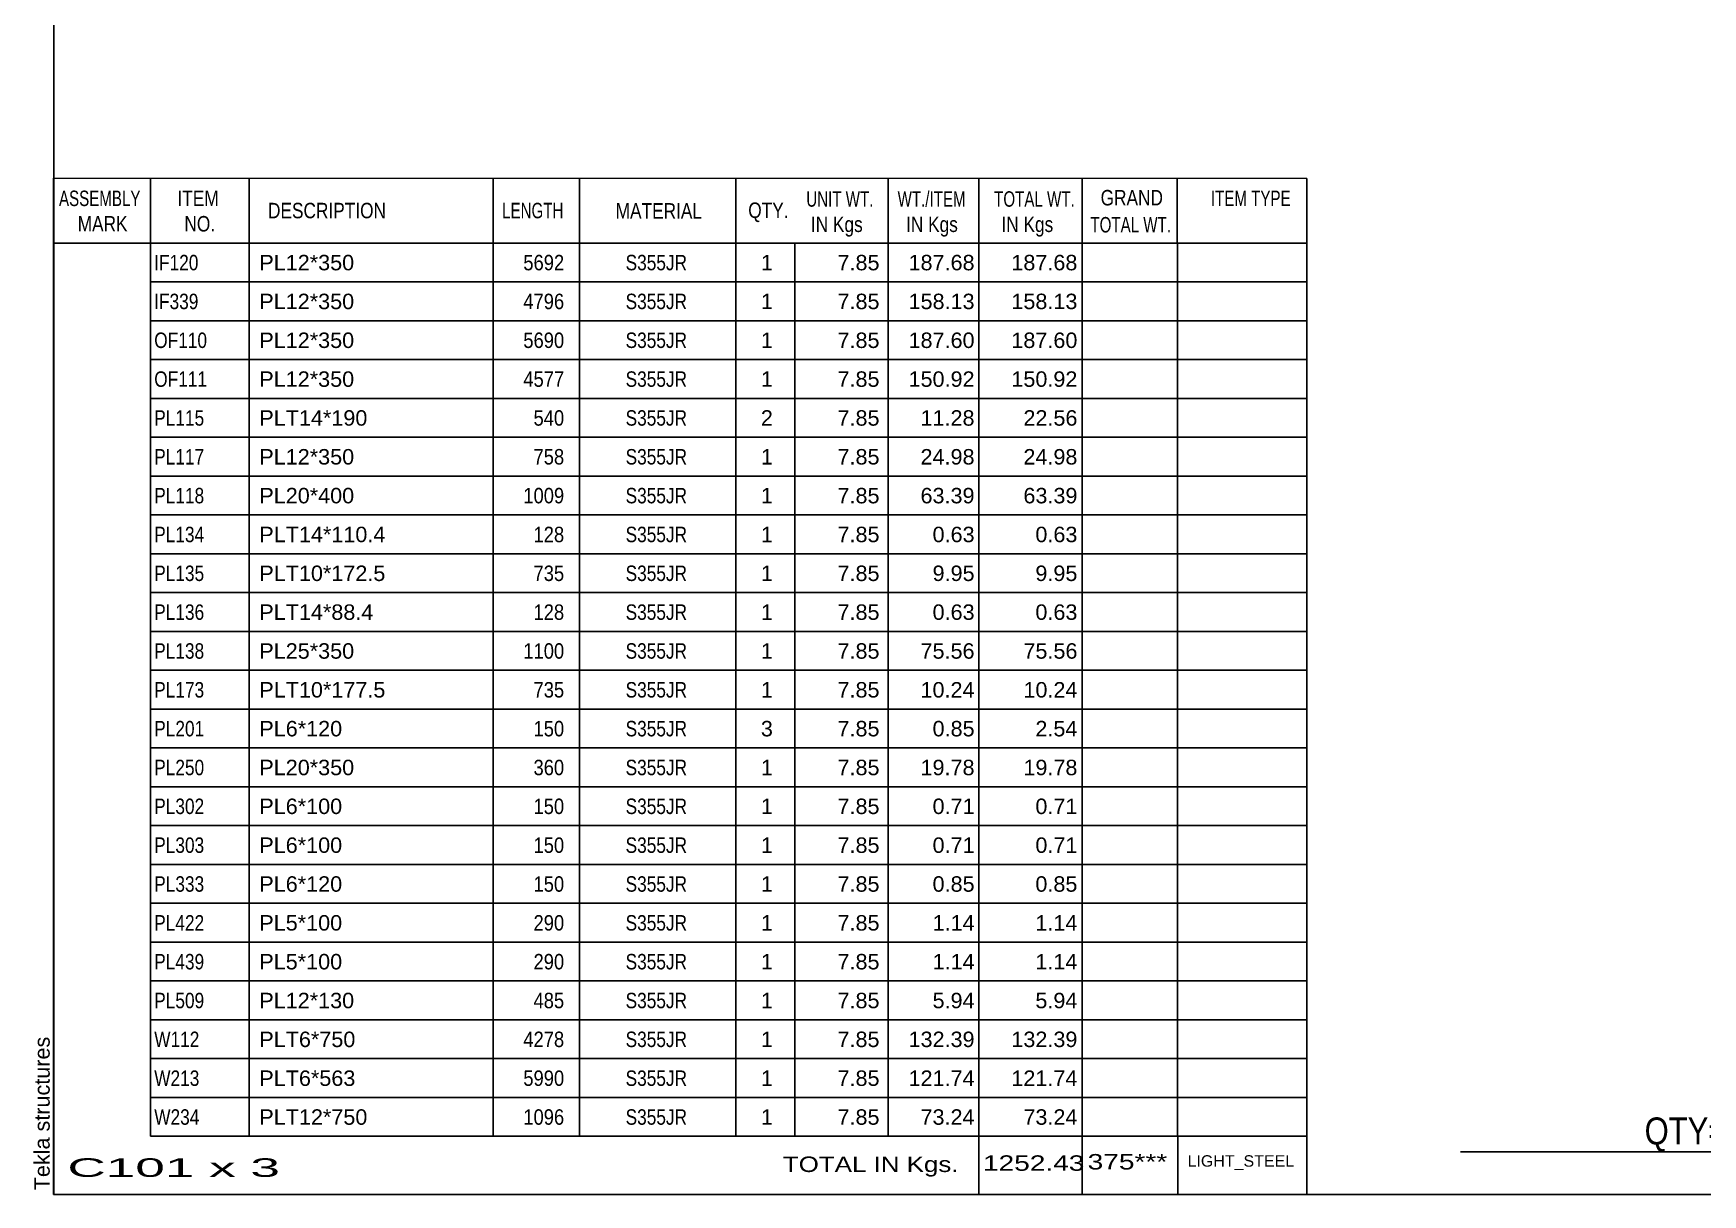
# Model space of a CAD drawing. Header units: millimetres. Extents: x -324 to 88, y -164 to 123.
# Drawn here: x -324.5 to -118.2, y -164.1 to -20.6 of the extents above; entities that cross this region are included whole.
import ezdxf

# ---------------------------------------------------------------- set-up
doc = ezdxf.new("R2010")
doc.units = ezdxf.units.MM
doc.styles.add('Arial', font='ARIAL.TTF', dxfattribs={"height": 0.2})
doc.styles.add('Arial Narrow', font='ARIALN.TTF', dxfattribs={"height": 0.2})

# ---------------------------------------------------------------- blocks, each defined once
blk = doc.blocks.new('Unknown-628699752-1210')
at = {"color": 5, "linetype": 'Continuous'}
for p, q in [((-321.98, 122.96), (-321.98, -164.04)), ((-321.98, -164.04), (88.02, -164.04))]:
    blk.add_line(p, q, dxfattribs=at)
at = {"color": 174, "linetype": 'Continuous', "style": 'Arial'}
blk.add_text('Tekla structures', height=1.9102, rotation=90, dxfattribs=at).set_placement((-322.48, -163.54))
blk = doc.blocks.new('CBS_CALLOFF-628699752-3425')
at = {"color": 7, "linetype": 'Continuous'}
blk.add_line((-148.11, -158.77), (-31.87, -158.79), dxfattribs=at)
at = {"color": 3, "linetype": 'Continuous', "style": 'Arial Narrow'}
blk.add_text('QTY= 3 Nos.      COLUMN     MKD : C101', height=3.3405, dxfattribs=at).set_placement((-125.35, -157.88))
blk = doc.blocks.new('CBS_BOM-628699752-3424')
at = {"color": 7, "linetype": 'Continuous'}
for p, q in [((-322.02, -46.47), (-322.02, -38.47)), ((-322.01, -38.47), (-167.09, -38.48)), ((-310.02, -46.47), (-310.02, -38.47)), ((-297.83, -46.47), (-297.83, -38.47)), ((-267.66, -46.47), (-267.66, -38.47)), ((-256.98, -46.47), (-256.98, -38.47)), ((-237.66, -46.47), (-237.66, -38.47)), ((-218.86, -46.47), (-218.86, -38.47)), ((-207.65, -46.47), (-207.65, -38.47)), ((-194.87, -46.47), (-194.87, -38.47)), ((-183.12, -46.47), (-183.12, -38.47)), ((-167.09, -38.48), (-167.1, -46.47)), ((-322.02, -46.47), (-167.09, -46.47)), ((-322.02, -51.27), (-322.02, -46.47)), ((-310.02, -51.27), (-310.02, -46.47)), ((-297.83, -51.27), (-297.83, -46.47)), ((-267.66, -51.27), (-267.66, -46.47)), ((-256.98, -51.27), (-256.98, -46.47)), ((-237.66, -51.27), (-237.66, -46.47)), ((-230.4, -51.27), (-230.4, -46.47)), ((-218.86, -51.27), (-218.86, -46.47)), ((-207.65, -51.27), (-207.65, -46.47)), ((-194.87, -51.27), (-194.87, -46.47)), ((-183.1, -51.27), (-183.1, -46.47)), ((-167.09, -46.48), (-167.09, -51.27)), ((-322.02, -56.07), (-322.02, -51.27)), ((-310.02, -51.27), (-167.09, -51.27)), ((-310.02, -56.07), (-310.02, -51.27)), ((-297.83, -56.07), (-297.83, -51.27)), ((-267.66, -56.07), (-267.66, -51.27)), ((-256.98, -56.07), (-256.98, -51.27)), ((-237.66, -56.07), (-237.66, -51.27)), ((-230.4, -56.07), (-230.4, -51.27)), ((-218.86, -56.07), (-218.86, -51.27)), ((-207.65, -56.07), (-207.65, -51.27)), ((-194.87, -56.07), (-194.87, -51.27)), ((-183.1, -56.07), (-183.1, -51.27)), ((-167.09, -51.28), (-167.09, -56.07)), ((-322.02, -60.87), (-322.02, -56.07)), ((-310.02, -56.07), (-167.09, -56.07)), ((-310.02, -60.87), (-310.02, -56.07)), ((-297.83, -60.87), (-297.83, -56.07)), ((-267.66, -60.87), (-267.66, -56.07)), ((-256.98, -60.87), (-256.98, -56.07)), ((-237.66, -60.87), (-237.66, -56.07)), ((-230.4, -60.87), (-230.4, -56.07)), ((-218.86, -60.87), (-218.86, -56.07)), ((-207.65, -60.87), (-207.65, -56.07)), ((-194.87, -60.87), (-194.87, -56.07)), ((-183.1, -60.87), (-183.1, -56.07)), ((-167.09, -56.08), (-167.09, -60.87)), ((-322.02, -65.67), (-322.02, -60.87)), ((-310.02, -60.87), (-167.09, -60.87)), ((-310.02, -65.67), (-310.02, -60.87)), ((-297.83, -65.67), (-297.83, -60.87)), ((-267.66, -65.67), (-267.66, -60.87)), ((-256.98, -65.67), (-256.98, -60.87)), ((-237.66, -65.67), (-237.66, -60.87)), ((-230.4, -65.67), (-230.4, -60.87)), ((-218.86, -65.67), (-218.86, -60.87)), ((-207.65, -65.67), (-207.65, -60.87)), ((-194.87, -65.67), (-194.87, -60.87)), ((-183.1, -65.67), (-183.1, -60.87)), ((-167.09, -60.88), (-167.09, -65.67)), ((-322.02, -70.47), (-322.02, -65.67)), ((-310.02, -65.67), (-167.09, -65.67)), ((-310.02, -70.47), (-310.02, -65.67)), ((-297.83, -70.47), (-297.83, -65.67)), ((-267.66, -70.47), (-267.66, -65.67)), ((-256.98, -70.47), (-256.98, -65.67)), ((-237.66, -70.47), (-237.66, -65.67)), ((-230.4, -70.47), (-230.4, -65.67)), ((-218.86, -70.47), (-218.86, -65.67)), ((-207.65, -70.47), (-207.65, -65.67)), ((-194.87, -70.47), (-194.87, -65.67)), ((-183.1, -70.47), (-183.1, -65.67)), ((-167.09, -65.68), (-167.09, -70.47)), ((-322.02, -75.27), (-322.02, -70.47)), ((-310.02, -70.47), (-167.09, -70.47)), ((-310.02, -75.27), (-310.02, -70.47)), ((-297.83, -75.27), (-297.83, -70.47)), ((-267.66, -75.27), (-267.66, -70.47)), ((-256.98, -75.27), (-256.98, -70.47)), ((-237.66, -75.27), (-237.66, -70.47)), ((-230.4, -75.27), (-230.4, -70.47)), ((-218.86, -75.27), (-218.86, -70.47)), ((-207.65, -75.27), (-207.65, -70.47)), ((-194.87, -75.27), (-194.87, -70.47)), ((-183.1, -75.27), (-183.1, -70.47)), ((-167.09, -70.48), (-167.09, -75.27)), ((-322.02, -80.07), (-322.02, -75.27)), ((-310.02, -75.27), (-167.09, -75.27)), ((-310.02, -80.07), (-310.02, -75.27)), ((-297.83, -80.07), (-297.83, -75.27)), ((-267.66, -80.07), (-267.66, -75.27)), ((-256.98, -80.07), (-256.98, -75.27)), ((-237.66, -80.07), (-237.66, -75.27)), ((-230.4, -80.07), (-230.4, -75.27)), ((-218.86, -80.07), (-218.86, -75.27)), ((-207.65, -80.07), (-207.65, -75.27)), ((-194.87, -80.07), (-194.87, -75.27)), ((-183.1, -80.07), (-183.1, -75.27)), ((-167.09, -75.28), (-167.09, -80.07)), ((-322.02, -84.87), (-322.02, -80.07)), ((-310.02, -80.07), (-167.09, -80.07)), ((-310.02, -84.87), (-310.02, -80.07)), ((-297.83, -84.87), (-297.83, -80.07)), ((-267.66, -84.87), (-267.66, -80.07)), ((-256.98, -84.87), (-256.98, -80.07)), ((-237.66, -84.87), (-237.66, -80.07)), ((-230.4, -84.87), (-230.4, -80.07)), ((-218.86, -84.87), (-218.86, -80.07)), ((-207.65, -84.87), (-207.65, -80.07)), ((-194.87, -84.87), (-194.87, -80.07)), ((-183.1, -84.87), (-183.1, -80.07)), ((-167.09, -80.08), (-167.09, -84.87)), ((-322.02, -89.67), (-322.02, -84.87)), ((-310.02, -84.87), (-167.09, -84.87)), ((-310.02, -89.67), (-310.02, -84.87)), ((-297.83, -89.67), (-297.83, -84.87)), ((-267.66, -89.67), (-267.66, -84.87)), ((-256.98, -89.67), (-256.98, -84.87)), ((-237.66, -89.67), (-237.66, -84.87)), ((-230.4, -89.67), (-230.4, -84.87)), ((-218.86, -89.67), (-218.86, -84.87)), ((-207.65, -89.67), (-207.65, -84.87)), ((-194.87, -89.67), (-194.87, -84.87)), ((-183.1, -89.67), (-183.1, -84.87)), ((-167.09, -84.88), (-167.09, -89.67)), ((-322.02, -94.47), (-322.02, -89.67)), ((-310.02, -89.67), (-167.09, -89.67)), ((-310.02, -94.47), (-310.02, -89.67)), ((-297.83, -94.47), (-297.83, -89.67)), ((-267.66, -94.47), (-267.66, -89.67)), ((-256.98, -94.47), (-256.98, -89.67)), ((-237.66, -94.47), (-237.66, -89.67)), ((-230.4, -94.47), (-230.4, -89.67)), ((-218.86, -94.47), (-218.86, -89.67)), ((-207.65, -94.47), (-207.65, -89.67)), ((-194.87, -94.47), (-194.87, -89.67)), ((-183.1, -94.47), (-183.1, -89.67)), ((-167.09, -89.68), (-167.09, -94.47)), ((-322.02, -99.27), (-322.02, -94.47)), ((-310.02, -94.47), (-167.09, -94.47)), ((-310.02, -99.27), (-310.02, -94.47)), ((-297.83, -99.27), (-297.83, -94.47)), ((-267.66, -99.27), (-267.66, -94.47)), ((-256.98, -99.27), (-256.98, -94.47)), ((-237.66, -99.27), (-237.66, -94.47)), ((-230.4, -99.27), (-230.4, -94.47)), ((-218.86, -99.27), (-218.86, -94.47)), ((-207.65, -99.27), (-207.65, -94.47)), ((-194.87, -99.27), (-194.87, -94.47)), ((-183.1, -99.27), (-183.1, -94.47)), ((-167.09, -94.48), (-167.09, -99.27)), ((-322.02, -104.07), (-322.02, -99.27)), ((-310.02, -99.27), (-167.09, -99.27)), ((-310.02, -104.07), (-310.02, -99.27)), ((-297.83, -104.07), (-297.83, -99.27)), ((-267.66, -104.07), (-267.66, -99.27)), ((-256.98, -104.07), (-256.98, -99.27)), ((-237.66, -104.07), (-237.66, -99.27)), ((-230.4, -104.07), (-230.4, -99.27)), ((-218.86, -104.07), (-218.86, -99.27)), ((-207.65, -104.07), (-207.65, -99.27)), ((-194.87, -104.07), (-194.87, -99.27)), ((-183.1, -104.07), (-183.1, -99.27)), ((-167.09, -99.28), (-167.09, -104.07)), ((-322.02, -108.87), (-322.02, -104.07)), ((-310.02, -104.07), (-167.09, -104.07)), ((-310.02, -108.87), (-310.02, -104.07)), ((-297.83, -108.87), (-297.83, -104.07)), ((-267.66, -108.87), (-267.66, -104.07)), ((-256.98, -108.87), (-256.98, -104.07)), ((-237.66, -108.87), (-237.66, -104.07)), ((-230.4, -108.87), (-230.4, -104.07)), ((-218.86, -108.87), (-218.86, -104.07)), ((-207.65, -108.87), (-207.65, -104.07)), ((-194.87, -108.87), (-194.87, -104.07)), ((-183.1, -108.87), (-183.1, -104.07)), ((-167.09, -104.08), (-167.09, -108.87)), ((-322.02, -113.67), (-322.02, -108.87)), ((-310.02, -108.87), (-167.09, -108.87)), ((-310.02, -113.67), (-310.02, -108.87)), ((-297.83, -113.67), (-297.83, -108.87)), ((-267.66, -113.67), (-267.66, -108.87)), ((-256.98, -113.67), (-256.98, -108.87)), ((-237.66, -113.67), (-237.66, -108.87)), ((-230.4, -113.67), (-230.4, -108.87)), ((-218.86, -113.67), (-218.86, -108.87)), ((-207.65, -113.67), (-207.65, -108.87)), ((-194.87, -113.67), (-194.87, -108.87)), ((-183.1, -113.67), (-183.1, -108.87)), ((-167.09, -108.88), (-167.09, -113.67)), ((-322.02, -118.47), (-322.02, -113.67)), ((-310.02, -113.67), (-167.09, -113.67)), ((-310.02, -118.47), (-310.02, -113.67)), ((-297.83, -118.47), (-297.83, -113.67)), ((-267.66, -118.47), (-267.66, -113.67)), ((-256.98, -118.47), (-256.98, -113.67)), ((-237.66, -118.47), (-237.66, -113.67)), ((-230.4, -118.47), (-230.4, -113.67)), ((-218.86, -118.47), (-218.86, -113.67)), ((-207.65, -118.47), (-207.65, -113.67)), ((-194.87, -118.47), (-194.87, -113.67)), ((-183.1, -118.47), (-183.1, -113.67)), ((-167.09, -113.68), (-167.09, -118.47)), ((-322.02, -123.27), (-322.02, -118.47)), ((-310.02, -118.47), (-167.09, -118.47)), ((-310.02, -123.27), (-310.02, -118.47)), ((-297.83, -123.27), (-297.83, -118.47)), ((-267.66, -123.27), (-267.66, -118.47)), ((-256.98, -123.27), (-256.98, -118.47)), ((-237.66, -123.27), (-237.66, -118.47)), ((-230.4, -123.27), (-230.4, -118.47)), ((-218.86, -123.27), (-218.86, -118.47)), ((-207.65, -123.27), (-207.65, -118.47)), ((-194.87, -123.27), (-194.87, -118.47)), ((-183.1, -123.27), (-183.1, -118.47)), ((-167.09, -118.48), (-167.09, -123.27)), ((-322.02, -128.07), (-322.02, -123.27)), ((-310.02, -123.27), (-167.09, -123.27)), ((-310.02, -128.07), (-310.02, -123.27)), ((-297.83, -128.07), (-297.83, -123.27)), ((-267.66, -128.07), (-267.66, -123.27)), ((-256.98, -128.07), (-256.98, -123.27)), ((-237.66, -128.07), (-237.66, -123.27)), ((-230.4, -128.07), (-230.4, -123.27)), ((-218.86, -128.07), (-218.86, -123.27)), ((-207.65, -128.07), (-207.65, -123.27)), ((-194.87, -128.07), (-194.87, -123.27)), ((-183.1, -128.07), (-183.1, -123.27)), ((-167.09, -123.28), (-167.09, -128.07)), ((-322.02, -132.87), (-322.02, -128.07)), ((-310.02, -128.07), (-167.09, -128.07)), ((-310.02, -132.87), (-310.02, -128.07)), ((-297.83, -132.87), (-297.83, -128.07)), ((-267.66, -132.87), (-267.66, -128.07)), ((-256.98, -132.87), (-256.98, -128.07)), ((-237.66, -132.87), (-237.66, -128.07)), ((-230.4, -132.87), (-230.4, -128.07)), ((-218.86, -132.87), (-218.86, -128.07)), ((-207.65, -132.87), (-207.65, -128.07)), ((-194.87, -132.87), (-194.87, -128.07)), ((-183.1, -132.87), (-183.1, -128.07)), ((-167.09, -128.08), (-167.09, -132.87)), ((-322.02, -137.67), (-322.02, -132.87)), ((-310.02, -132.87), (-167.09, -132.87)), ((-310.02, -137.67), (-310.02, -132.87)), ((-297.83, -137.67), (-297.83, -132.87)), ((-267.66, -137.67), (-267.66, -132.87)), ((-256.98, -137.67), (-256.98, -132.87)), ((-237.66, -137.67), (-237.66, -132.87)), ((-230.4, -137.67), (-230.4, -132.87)), ((-218.86, -137.67), (-218.86, -132.87)), ((-207.65, -137.67), (-207.65, -132.87)), ((-194.87, -137.67), (-194.87, -132.87)), ((-183.1, -137.67), (-183.1, -132.87)), ((-167.09, -132.88), (-167.09, -137.67)), ((-322.02, -142.47), (-322.02, -137.67)), ((-310.02, -137.67), (-167.09, -137.67)), ((-310.02, -142.47), (-310.02, -137.67)), ((-297.83, -142.47), (-297.83, -137.67)), ((-267.66, -142.47), (-267.66, -137.67)), ((-256.98, -142.47), (-256.98, -137.67)), ((-237.66, -142.47), (-237.66, -137.67)), ((-230.4, -142.47), (-230.4, -137.67)), ((-218.86, -142.47), (-218.86, -137.67)), ((-207.65, -142.47), (-207.65, -137.67)), ((-194.87, -142.47), (-194.87, -137.67)), ((-183.1, -142.47), (-183.1, -137.67)), ((-167.09, -137.68), (-167.09, -142.47)), ((-322.02, -147.27), (-322.02, -142.47)), ((-310.02, -142.47), (-167.09, -142.47)), ((-310.02, -147.27), (-310.02, -142.47)), ((-297.83, -147.27), (-297.83, -142.47)), ((-267.66, -147.27), (-267.66, -142.47)), ((-256.98, -147.27), (-256.98, -142.47)), ((-237.66, -147.27), (-237.66, -142.47)), ((-230.4, -147.27), (-230.4, -142.47)), ((-218.86, -147.27), (-218.86, -142.47)), ((-207.65, -147.27), (-207.65, -142.47)), ((-194.87, -147.27), (-194.87, -142.47)), ((-183.1, -147.27), (-183.1, -142.47)), ((-167.09, -142.48), (-167.09, -147.27)), ((-322.02, -152.07), (-322.02, -147.27)), ((-310.02, -147.27), (-167.09, -147.27)), ((-310.02, -152.07), (-310.02, -147.27)), ((-297.83, -152.07), (-297.83, -147.27)), ((-267.66, -152.07), (-267.66, -147.27)), ((-256.98, -152.07), (-256.98, -147.27)), ((-237.66, -152.07), (-237.66, -147.27)), ((-230.4, -152.07), (-230.4, -147.27)), ((-218.86, -152.07), (-218.86, -147.27)), ((-207.65, -152.07), (-207.65, -147.27)), ((-194.87, -152.07), (-194.87, -147.27)), ((-183.1, -152.07), (-183.1, -147.27)), ((-167.09, -147.28), (-167.09, -152.07)), ((-322.02, -156.87), (-322.02, -152.07)), ((-310.02, -152.07), (-167.09, -152.07)), ((-310.02, -156.87), (-310.02, -152.07)), ((-297.83, -156.87), (-297.83, -152.07)), ((-267.66, -156.87), (-267.66, -152.07)), ((-256.98, -156.87), (-256.98, -152.07)), ((-237.66, -156.87), (-237.66, -152.07)), ((-230.4, -156.87), (-230.4, -152.07)), ((-218.86, -156.87), (-218.86, -152.07)), ((-207.65, -156.87), (-207.65, -152.07)), ((-194.87, -156.87), (-194.87, -152.07)), ((-183.1, -156.87), (-183.1, -152.07)), ((-167.09, -152.08), (-167.09, -156.87)), ((-322.02, -164.07), (-322.02, -156.89)), ((-310.02, -156.87), (-167.09, -156.87)), ((-207.65, -164.07), (-207.65, -156.89)), ((-194.87, -164.07), (-194.87, -156.89)), ((-183.06, -164.07), (-183.06, -156.89)), ((-167.09, -156.87), (-167.09, -164.07)), ((-322.02, -164.07), (-167.09, -164.07))]:
    blk.add_line(p, q, dxfattribs=at)
at = {"color": 3, "linetype": 'Continuous', "style": 'Arial'}
for s, height, width, p in [('ASSEMBLY', 1.91, 0.7, (-321.33, -41.9)), ('ITEM', 1.91, 0.8, (-306.69, -41.9)), ('UNIT WT.', 1.91, 0.7, (-228.97, -41.98)), ('WT./ITEM', 1.91, 0.7, (-217.68, -41.98)), ('TOTAL WT.', 1.91, 0.7, (-205.75, -41.98)), ('GRAND', 1.91, 0.8, (-192.59, -41.82)), ('ITEM TYPE', 1.91, 0.7, (-178.96, -41.9)), ('MARK', 1.91, 0.8, (-319.02, -45.04)), ('NO.', 1.91, 0.8, (-305.83, -45.04)), ('DESCRIPTION', 1.9102, 0.8, (-295.5, -43.41)), ('LENGTH', 1.91, 0.7, (-266.56, -43.41)), ('MATERIAL', 1.91, 0.8, (-252.53, -43.45)), ('QTY.', 1.91, 0.8, (-236.14, -43.37)), ('IN Kgs', 1.91, 0.8, (-228.4, -45.11)), ('IN Kgs', 1.91, 0.8, (-216.64, -45.11)), ('IN Kgs', 1.91, 0.8, (-204.85, -45.11)), ('TOTAL WT.', 1.91, 0.7, (-193.85, -45.16))]:
    blk.add_text(s, height=height, dxfattribs=dict(at, width=width)).set_placement(p)
at = {"color": 7, "linetype": 'Continuous', "style": 'Arial'}
for s, width, p in [('IF120', 0.8, (-309.56, -49.84)), ('5692', 0.85, (-263.94, -49.84)), ('S355JR', 0.8, (-251.3, -49.84)), ('IF339', 0.8, (-309.56, -54.64)), ('4796', 0.85, (-263.94, -54.64)), ('S355JR', 0.8, (-251.3, -54.64)), ('OF110', 0.8, (-309.56, -59.44)), ('5690', 0.85, (-263.94, -59.44)), ('S355JR', 0.8, (-251.3, -59.44)), ('OF111', 0.8, (-309.56, -64.24)), ('4577', 0.85, (-263.94, -64.24)), ('S355JR', 0.8, (-251.3, -64.24)), ('PL115', 0.8, (-309.56, -69.04)), ('540', 0.85, (-262.68, -69.04)), ('S355JR', 0.8, (-251.3, -69.04)), ('PL117', 0.8, (-309.56, -73.84)), ('758', 0.85, (-262.68, -73.84)), ('S355JR', 0.8, (-251.3, -73.84)), ('PL118', 0.8, (-309.56, -78.64)), ('1009', 0.85, (-263.94, -78.64)), ('S355JR', 0.8, (-251.3, -78.64)), ('PL134', 0.8, (-309.56, -83.44)), ('128', 0.85, (-262.68, -83.44)), ('S355JR', 0.8, (-251.3, -83.44)), ('PL135', 0.8, (-309.56, -88.24)), ('735', 0.85, (-262.68, -88.24)), ('S355JR', 0.8, (-251.3, -88.24)), ('PL136', 0.8, (-309.56, -93.04)), ('128', 0.85, (-262.68, -93.04)), ('S355JR', 0.8, (-251.3, -93.04)), ('PL138', 0.8, (-309.56, -97.84)), ('1100', 0.85, (-263.94, -97.84)), ('S355JR', 0.8, (-251.3, -97.84)), ('PL173', 0.8, (-309.56, -102.64)), ('735', 0.85, (-262.68, -102.64)), ('S355JR', 0.8, (-251.3, -102.64)), ('PL201', 0.8, (-309.56, -107.44)), ('150', 0.85, (-262.68, -107.44)), ('S355JR', 0.8, (-251.3, -107.44)), ('PL250', 0.8, (-309.56, -112.24)), ('360', 0.85, (-262.68, -112.24)), ('S355JR', 0.8, (-251.3, -112.24)), ('PL302', 0.8, (-309.56, -117.04)), ('150', 0.85, (-262.68, -117.04)), ('S355JR', 0.8, (-251.3, -117.04)), ('PL303', 0.8, (-309.56, -121.84)), ('150', 0.85, (-262.68, -121.84)), ('S355JR', 0.8, (-251.3, -121.84)), ('PL333', 0.8, (-309.56, -126.64)), ('150', 0.85, (-262.68, -126.64)), ('S355JR', 0.8, (-251.3, -126.64)), ('PL422', 0.8, (-309.56, -131.44)), ('290', 0.85, (-262.68, -131.44)), ('S355JR', 0.8, (-251.3, -131.44)), ('PL439', 0.8, (-309.56, -136.24)), ('290', 0.85, (-262.68, -136.24)), ('S355JR', 0.8, (-251.3, -136.24)), ('PL509', 0.8, (-309.56, -141.04)), ('485', 0.85, (-262.68, -141.04)), ('S355JR', 0.8, (-251.3, -141.04)), ('W112', 0.8, (-309.56, -145.84)), ('4278', 0.85, (-263.94, -145.84)), ('S355JR', 0.8, (-251.3, -145.84)), ('W213', 0.8, (-309.56, -150.64)), ('5990', 0.85, (-263.94, -150.64)), ('S355JR', 0.8, (-251.3, -150.64)), ('W234', 0.8, (-309.56, -155.44)), ('1096', 0.85, (-263.94, -155.44)), ('S355JR', 0.8, (-251.3, -155.44))]:
    blk.add_text(s, height=1.91, dxfattribs=dict(at, width=width)).set_placement(p)
for s, height, p in [('PL12*350', 1.91, (-296.57, -49.84)), ('1', 1.91, (-234.58, -49.84)), ('7.85', 1.91, (-225.11, -49.84)), ('187.68', 1.91, (-216.33, -49.84)), ('187.68', 1.91, (-203.62, -49.84)), ('PL12*350', 1.91, (-296.57, -54.64)), ('1', 1.91, (-234.58, -54.64)), ('7.85', 1.91, (-225.11, -54.64)), ('158.13', 1.91, (-216.33, -54.64)), ('158.13', 1.91, (-203.62, -54.64)), ('PL12*350', 1.91, (-296.57, -59.44)), ('1', 1.91, (-234.58, -59.44)), ('7.85', 1.91, (-225.11, -59.44)), ('187.60', 1.91, (-216.33, -59.44)), ('187.60', 1.91, (-203.62, -59.44)), ('PL12*350', 1.91, (-296.57, -64.24)), ('1', 1.91, (-234.58, -64.24)), ('7.85', 1.91, (-225.11, -64.24)), ('150.92', 1.91, (-216.33, -64.24)), ('150.92', 1.91, (-203.62, -64.24)), ('PLT14*190', 1.91, (-296.57, -69.04)), ('2', 1.91, (-234.58, -69.04)), ('7.85', 1.91, (-225.11, -69.04)), ('11.28', 1.91, (-214.85, -69.04)), ('22.56', 1.91, (-202.13, -69.04)), ('PL12*350', 1.91, (-296.57, -73.84)), ('1', 1.91, (-234.58, -73.84)), ('7.85', 1.91, (-225.11, -73.84)), ('24.98', 1.91, (-214.85, -73.84)), ('24.98', 1.91, (-202.13, -73.84)), ('PL20*400', 1.91, (-296.57, -78.64)), ('1', 1.91, (-234.58, -78.64)), ('7.85', 1.91, (-225.11, -78.64)), ('63.39', 1.91, (-214.85, -78.64)), ('63.39', 1.91, (-202.13, -78.64)), ('PLT14*110.4', 1.9102, (-296.57, -83.44)), ('1', 1.91, (-234.58, -83.44)), ('7.85', 1.91, (-225.11, -83.44)), ('0.63', 1.91, (-213.36, -83.44)), ('0.63', 1.91, (-200.65, -83.44)), ('PLT10*172.5', 1.9102, (-296.57, -88.24)), ('1', 1.91, (-234.58, -88.24)), ('7.85', 1.91, (-225.11, -88.24)), ('9.95', 1.91, (-213.36, -88.24)), ('9.95', 1.91, (-200.65, -88.24)), ('PLT14*88.4', 1.91, (-296.57, -93.04)), ('1', 1.91, (-234.58, -93.04)), ('7.85', 1.91, (-225.11, -93.04)), ('0.63', 1.91, (-213.36, -93.04)), ('0.63', 1.91, (-200.65, -93.04)), ('PL25*350', 1.91, (-296.57, -97.84)), ('1', 1.91, (-234.58, -97.84)), ('7.85', 1.91, (-225.11, -97.84)), ('75.56', 1.91, (-214.85, -97.84)), ('75.56', 1.91, (-202.13, -97.84)), ('PLT10*177.5', 1.9102, (-296.57, -102.64)), ('1', 1.91, (-234.58, -102.64)), ('7.85', 1.91, (-225.11, -102.64)), ('10.24', 1.91, (-214.85, -102.64)), ('10.24', 1.91, (-202.13, -102.64)), ('PL6*120', 1.91, (-296.57, -107.44)), ('3', 1.91, (-234.58, -107.44)), ('7.85', 1.91, (-225.11, -107.44)), ('0.85', 1.91, (-213.36, -107.44)), ('2.54', 1.91, (-200.65, -107.44)), ('PL20*350', 1.91, (-296.57, -112.24)), ('1', 1.91, (-234.58, -112.24)), ('7.85', 1.91, (-225.11, -112.24)), ('19.78', 1.91, (-214.85, -112.24)), ('19.78', 1.91, (-202.13, -112.24)), ('PL6*100', 1.91, (-296.57, -117.04)), ('1', 1.91, (-234.58, -117.04)), ('7.85', 1.91, (-225.11, -117.04)), ('0.71', 1.91, (-213.36, -117.04)), ('0.71', 1.91, (-200.65, -117.04)), ('PL6*100', 1.91, (-296.57, -121.84)), ('1', 1.91, (-234.58, -121.84)), ('7.85', 1.91, (-225.11, -121.84)), ('0.71', 1.91, (-213.36, -121.84)), ('0.71', 1.91, (-200.65, -121.84)), ('PL6*120', 1.91, (-296.57, -126.64)), ('1', 1.91, (-234.58, -126.64)), ('7.85', 1.91, (-225.11, -126.64)), ('0.85', 1.91, (-213.36, -126.64)), ('0.85', 1.91, (-200.65, -126.64)), ('PL5*100', 1.91, (-296.57, -131.44)), ('1', 1.91, (-234.58, -131.44)), ('7.85', 1.91, (-225.11, -131.44)), ('1.14', 1.91, (-213.36, -131.44)), ('1.14', 1.91, (-200.65, -131.44)), ('PL5*100', 1.91, (-296.57, -136.24)), ('1', 1.91, (-234.58, -136.24)), ('7.85', 1.91, (-225.11, -136.24)), ('1.14', 1.91, (-213.36, -136.24)), ('1.14', 1.91, (-200.65, -136.24)), ('PL12*130', 1.91, (-296.57, -141.04)), ('1', 1.91, (-234.58, -141.04)), ('7.85', 1.91, (-225.11, -141.04)), ('5.94', 1.91, (-213.36, -141.04)), ('5.94', 1.91, (-200.65, -141.04)), ('PLT6*750', 1.91, (-296.57, -145.84)), ('1', 1.91, (-234.58, -145.84)), ('7.85', 1.91, (-225.11, -145.84)), ('132.39', 1.91, (-216.33, -145.84)), ('132.39', 1.91, (-203.62, -145.84)), ('PLT6*563', 1.91, (-296.57, -150.64)), ('1', 1.91, (-234.58, -150.64)), ('7.85', 1.91, (-225.11, -150.64)), ('121.74', 1.91, (-216.33, -150.64)), ('121.74', 1.91, (-203.62, -150.64)), ('PLT12*750', 1.91, (-296.57, -155.44)), ('1', 1.91, (-234.58, -155.44)), ('7.85', 1.91, (-225.11, -155.44)), ('73.24', 1.91, (-214.85, -155.44)), ('73.24', 1.91, (-202.13, -155.44))]:
    blk.add_text(s, height=height, dxfattribs=at).set_placement(p)
at = {"color": 6, "linetype": 'Continuous', "style": 'Arial'}
for s, height, width, p in [('C101 x 3', 2.292, 2.05, (-320.29, -161.88)), ('TOTAL IN Kgs.', 1.9102, 1.2, (-231.86, -161.28)), ('1252.43', 1.91, 1.3, (-207.13, -161.13)), ('375***', 1.91, 1.3, (-194.19, -160.97))]:
    blk.add_text(s, height=height, dxfattribs=dict(at, width=width)).set_placement(p)
blk.add_text('LIGHT_STEEL', height=1.4135, dxfattribs=at).set_placement((-181.84, -160.62))

msp = doc.modelspace()

# ---------------------------------------------------------------- block references
for name in ['Unknown-628699752-1210', 'CBS_BOM-628699752-3424', 'CBS_CALLOFF-628699752-3425']:
    msp.add_blockref(name, (0, 0))

doc.saveas('drawing.dxf')
